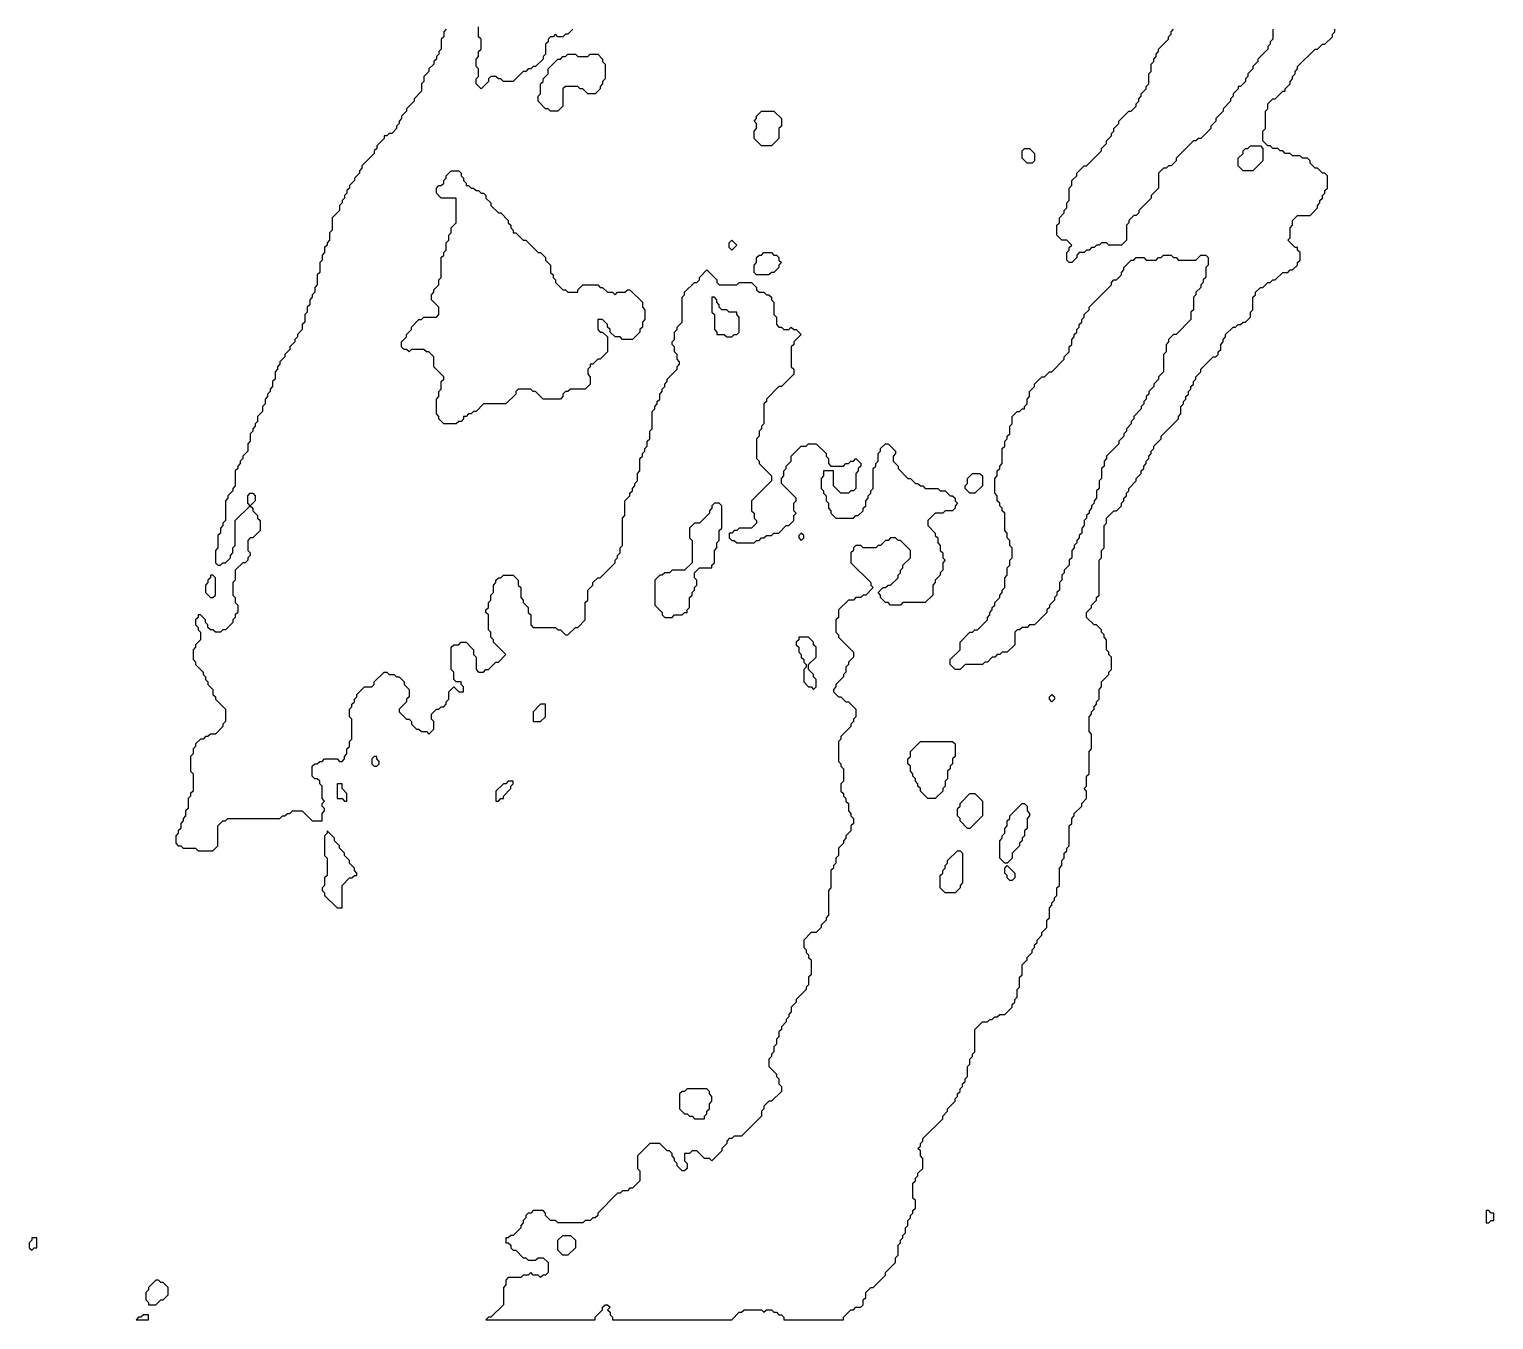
# Model space of a CAD drawing. Header units: millimetres. Extents: x 112 to 500, y 0 to 500.
# Drawn here: x 146 to 441, y 0.5 to 260.5 of the extents above; entities that cross this region are included whole.
import ezdxf

# ---------------------------------------------------------------- set-up
doc = ezdxf.new("R2010")
doc.units = ezdxf.units.MM

msp = doc.modelspace()

# ---------------------------------------------------------------- linework, layer by layer
for points in [[(230, 260.5), (229.5, 260), (229.5, 259), (229, 258.5), (229, 256.5), (228.5, 256), (228.5, 255.5), (228, 255), (228, 254.5), (227.5, 254), (227.5, 253.5), (226.5, 252.5), (226.5, 252), (225.5, 251), (225.5, 250), (225, 249.5), (225, 248), (223.5, 246.5), (223.5, 246), (222, 244.5), (222, 244), (221, 243), (221, 242.5), (220.5, 242), (220.5, 241.5), (220, 241), (220, 240.5), (219, 239.5), (218.5, 239.5), (218, 239), (217.5, 239), (217.5, 238.5), (216, 237), (216, 236.5), (215.5, 236), (215.5, 235.5), (213, 233), (213, 232.5), (212.5, 232), (212.5, 231.5), (211.5, 230.5), (211.5, 230), (210.5, 229), (210.5, 228.5), (210, 228), (210, 227.5), (209.5, 227), (209.5, 226.5), (209, 226), (209, 225.5), (208.5, 225), (208.5, 224), (207, 222.5), (207, 220), (206.5, 219.5), (206.5, 218), (206, 217.5), (206, 217), (205.5, 216.5), (205.5, 215.5), (205, 215), (205, 214), (204.5, 213.5), (204.5, 211.5), (204, 211), (204, 209), (203.5, 208.5), (203.5, 207.5), (203, 207), (203, 206.5), (202.5, 206), (202.5, 205), (202, 204.5), (202, 203.5), (201.5, 203), (201.5, 201.5), (201, 201), (201, 200), (200, 199), (200, 198.5), (199.5, 198), (199.5, 197.5), (198.5, 196.5), (198.5, 196), (197.5, 195), (197.5, 194.5), (196.5, 193.5), (196.5, 193), (196, 192.5), (196, 192), (195.5, 191.5), (195.5, 190), (195, 189.5), (195, 188.5), (194.5, 188), (194.5, 187.5), (194, 187), (194, 186.5), (193.5, 186), (193.5, 185), (193, 184.5), (193, 183.5), (192, 182.5), (192, 181.5), (191.5, 181), (191.5, 180.5), (191, 180), (191, 179.5), (190.5, 179), (190.5, 177.5), (190, 177), (190, 175.5), (189, 174.5), (189, 174), (188.5, 173.5), (188.5, 173), (188, 172.5), (188, 172), (187.5, 171.5), (187.5, 168.5), (187, 168), (187, 167.5), (186, 166.5), (186, 166), (185.5, 165.5), (185.5, 161.5), (185, 161), (185, 160.5), (184.5, 160), (184.5, 159), (184, 158.5), (184, 156), (183.5, 155.5), (183.5, 153), (184, 152.5), (184.5, 152.5), (185, 153), (185.5, 153), (186.5, 154), (186.5, 154.5), (187, 155), (187, 156), (187.5, 156.5), (187.5, 161.5), (190.5, 164.5), (191, 164), (191, 163.5), (192, 162.5), (192, 162), (192.5, 161.5), (192.5, 159.5), (191, 158), (190.5, 158), (190, 157.5), (190, 155.5), (190.5, 155), (190.5, 154.5), (190, 154), (190, 153.5), (189.5, 153), (189, 153), (187.5, 151.5), (187.5, 149.5), (187, 149), (187, 146.5), (187.5, 146), (187.5, 145), (188, 144.5), (188, 143), (187.5, 142.5), (187.5, 142), (187, 141.5), (187, 141), (185.5, 139.5), (185, 139.5), (184.5, 139), (183.5, 139), (183, 139.5), (182.5, 139.5), (182, 140), (182, 140.5), (181.5, 141), (181.5, 141.5), (180.5, 142.5), (180, 142.5), (180, 142), (179.5, 141.5), (179.5, 140.5), (180, 140), (180, 139.5), (180.5, 139), (180.5, 137.5), (179.5, 136.5), (179.5, 136), (179, 135.5), (179, 133.5), (179.5, 133), (179.5, 132.5), (181, 131), (181, 130.5), (181.5, 130), (181.5, 129.5), (182, 129), (182, 128.5), (183, 127.5), (183, 126.5), (183.5, 126), (183.5, 125.5), (185.5, 123.5), (185.5, 121), (185, 120.5), (185, 120), (183.5, 118.5), (182.5, 118.5), (182, 118), (181.5, 118), (181, 117.5), (180.5, 117.5), (179.5, 116.5), (179.5, 116), (179, 115.5), (179, 114.5), (178.5, 114), (178.5, 111), (179, 110.5), (179, 107), (178.5, 106.5), (178.5, 106), (178, 105.5), (178, 103.5), (177.5, 103), (177.5, 102), (177, 101.5), (177, 101), (176.5, 100.5), (176.5, 99.5), (176, 99), (176, 98.5), (175.5, 98), (175.5, 96.5), (176, 96), (176.5, 96), (177, 95.5), (179.5, 95.5), (180, 95), (183, 95), (184, 96), (184, 100), (185, 101), (185.5, 101), (186, 101.5), (196.5, 101.5), (197, 102), (197.5, 102), (198, 102.5), (198.5, 102.5), (199, 103), (201, 103), (203, 101), (205, 101), (205, 102.5), (205.5, 103), (205.5, 103.5), (205, 104), (205, 104.5), (205.5, 105), (205, 105.5), (205, 108), (204.5, 108.5), (204.5, 109), (204, 109.5), (203.5, 109.5), (203, 110), (203, 112), (203.5, 112.5), (204, 112.5), (204.5, 113), (205, 113), (205.5, 113.5), (208, 113.5), (208.5, 113), (209, 113), (209.5, 113.5), (209.5, 114), (210, 114.5), (210, 115.5), (210.5, 116), (210.5, 117), (211, 117.5), (211, 121.5), (210.5, 122), (210.5, 123.5), (211, 124), (211, 124.5), (211.5, 125), (211.5, 125.5), (212, 126), (212, 126.5), (213.5, 128), (215, 128), (215.5, 128.5), (215.5, 129), (217.5, 131), (218, 131), (218.5, 130.5), (219.5, 130.5), (220, 130), (220.5, 130), (221.5, 129), (221.5, 128.5), (222.5, 127.5), (222.5, 126), (222, 125.5), (222, 125), (220.5, 123.5), (220.5, 123), (222, 121.5), (222.5, 121.5), (223, 121), (223, 120.5), (224, 119.5), (224.5, 119.5), (225, 119), (226, 119), (226.5, 118.5), (227.5, 119.5), (227.5, 121), (227, 121.5), (227, 122.5), (228, 123.5), (228.5, 123.5), (229, 124), (229.5, 124), (230, 124.5), (230, 125), (230.5, 125.5), (230.5, 127), (231.5, 128), (232.5, 127), (233.5, 127), (233.5, 128), (233, 128.5), (233, 129), (232, 129), (231.5, 129.5), (231.5, 131), (231, 131.5), (231, 136), (231.5, 136.5), (232.5, 136.5), (233, 137), (234, 137), (235.5, 135.5), (235.5, 134.5), (236, 134), (236, 131.5), (236.5, 131), (237.5, 131), (238, 131.5), (238.5, 131.5), (240, 133), (240.5, 133), (242, 134.5), (239.5, 137), (239.5, 137.5), (239, 138), (239, 139), (238.5, 139.5), (238.5, 142.5), (238, 143), (238, 143.5), (238.5, 144), (238.5, 145), (239, 145.5), (239, 146.5), (239.5, 147), (239.5, 148.5), (240, 149), (240, 149.5), (240.5, 150), (241, 150), (241.5, 150.5), (243.5, 150.5), (244.5, 149.5), (244.5, 148.5), (245, 148), (245, 146), (245.5, 145.5), (245.5, 145), (246.5, 144), (246.5, 143), (247, 142.5), (247, 140.5), (247.5, 140), (252, 140), (252.5, 139.5), (253, 139.5), (254, 138.5), (254.5, 138.5), (256, 140), (256.5, 140), (258, 141.5), (258, 145), (258.5, 145.5), (258.5, 147.5), (259.5, 148.5), (259.5, 149), (260.5, 150), (261, 150), (264, 153), (264, 153.5), (264.5, 154), (264.5, 154.5), (265, 155), (265, 156), (265.5, 156.5), (265.5, 162), (266, 162.5), (266, 165.5), (267, 166.5), (267, 167), (267.5, 167.5), (267.5, 168), (268, 168.5), (268, 169), (268.5, 169.5), (268.5, 171), (269, 171.5), (269, 174), (269.5, 174.5), (269.5, 175), (270, 175.5), (270, 176), (270.5, 176.5), (270.5, 177.5), (271, 178), (271, 179.5), (271.5, 180), (271.5, 183.5), (272, 184), (272, 184.5), (272.5, 185), (272.5, 185.5), (273, 186), (273, 187), (273.5, 187.5), (273.5, 188), (274, 188.5), (274, 189), (274.5, 189.5), (274.5, 190), (276.5, 192), (276.5, 192.5), (277, 193), (277, 193.5), (276.5, 194), (276.5, 195), (276, 195.5), (276, 196.5), (275.5, 197), (275.5, 197.5), (276, 198), (276, 199.5), (276.5, 200), (276.5, 200.5), (277.5, 201.5), (277.5, 206.5), (278, 207), (278, 207.5), (280, 209.5), (280.5, 209.5), (281, 210), (281, 210.5), (282.5, 212), (284.5, 210), (284.5, 209.5), (285, 209), (288.5, 209), (289, 209.5), (291.5, 209.5), (292.5, 208.5), (292.5, 208), (293, 207.5), (294, 207.5), (294.5, 207), (295, 207), (295.5, 206.5), (295.5, 206), (296, 205.5), (296, 203), (296.5, 202.5), (296.5, 201), (297, 200.5), (297.5, 200.5), (298, 200), (299, 200), (299.5, 200.5), (300, 200), (300.5, 200), (301.5, 199), (300, 197.5), (300, 197), (299.5, 196.5), (299.5, 192.5), (300, 192), (300, 191), (297.5, 188.5), (297, 188.5), (294.5, 186), (294.5, 185.5), (294, 185), (294, 181), (293.5, 180.5), (293.5, 180), (293, 179.5), (293, 178.5), (292.5, 178), (292.5, 174), (293, 173.5), (293, 173), (295.5, 170.5), (295.5, 169.5), (291.5, 165.5), (291.5, 163.5), (292, 163), (292, 162), (292.5, 161.5), (292.5, 161), (291.5, 160), (289, 160), (288.5, 159.5), (288, 159.5), (287.5, 159), (287, 159), (287, 158), (287.5, 157.5), (288, 157.5), (288.5, 157), (292, 157), (292.5, 157.5), (293, 157.5), (293.5, 158), (294, 158), (294.5, 158.5), (295.5, 158.5), (296, 159), (297, 159), (298.5, 160.5), (299, 160.5), (300, 161.5), (300, 162.5), (300.5, 163), (300, 163.5), (300, 165), (300.5, 165.5), (300.5, 166), (297.5, 169), (297.5, 170), (298, 170.5), (298, 171.5), (298.5, 172), (298.5, 172.5), (299.5, 173.5), (299.5, 174.5), (301.5, 176.5), (302.5, 176.5), (303, 177), (304.5, 177), (306.5, 175), (306.5, 174.5), (307, 174), (307, 173), (307.5, 172.5), (310, 172.5), (310.5, 173), (311, 173), (311.5, 173.5), (312, 173.5), (312.5, 174), (313.5, 173), (313.5, 172.5), (313, 172), (313, 171.5), (312.5, 171), (312.5, 168), (312, 167.5), (311.5, 167.5), (311, 167), (309.5, 167), (308, 168.5), (308, 171.5), (306, 171.5), (306, 170.5), (305.5, 170), (305.5, 168), (306, 167.5), (306, 167), (306.5, 166.5), (306.5, 165.5), (307, 165), (307, 164), (307.5, 163.5), (307.5, 163), (308.5, 162), (312, 162), (312.5, 162.5), (313, 162.5), (314, 163.5), (314, 164), (314.5, 164.5), (314.5, 165.5), (315, 166), (315, 166.5), (315.5, 167), (315.5, 167.5), (316, 168), (316, 172), (316.5, 172.5), (316.5, 173), (317, 173.5), (317, 175), (317.5, 175.5), (317.5, 176), (318.5, 177), (319, 177), (320.5, 175.5), (320.5, 175), (320, 174.5), (320, 173.5), (321, 172.5), (321, 172), (323, 170), (323.5, 170), (324.5, 169), (325, 169), (325.5, 168.5), (326, 168.5), (326.5, 168), (329, 168), (329.5, 167.5), (330.5, 167.5), (331.5, 166.5), (332, 166.5), (332.5, 166), (332.5, 165.5), (333, 165), (332.5, 164.5), (332.5, 164), (332, 163.5), (330.5, 163.5), (330, 163), (328.5, 163), (327, 161.5), (327, 160.5), (328.5, 159), (328.5, 158.5), (329, 158), (329, 157), (329.5, 156.5), (329.5, 155.5), (330, 155), (330, 154), (330.5, 153.5), (330, 153), (330, 151.5), (329.5, 151), (329.5, 150.5), (328.5, 149.5), (328.5, 149), (328, 148.5), (328, 146.5), (326.5, 145), (322, 145), (321.5, 144.5), (319.5, 144.5), (319, 145), (318.5, 145), (317.5, 146), (317.5, 146.5), (317, 147), (318, 148), (318.5, 148), (319, 148.5), (319.5, 148.5), (321, 150), (321, 150.5), (321.5, 151), (321.5, 151.5), (322, 152), (322, 152.5), (323.5, 154), (323.5, 155.5), (321.5, 157.5), (321, 157.5), (320.5, 158), (319.5, 158), (319, 157.5), (318.5, 157.5), (317.5, 156.5), (317, 156.5), (316.5, 156), (314, 156), (313.5, 156.5), (312.5, 156.5), (312, 156), (312, 155.5), (311.5, 155), (311.5, 153), (315.5, 149), (315.5, 148.5), (316, 148), (314.5, 146.5), (314, 146.5), (313.5, 146), (312.5, 146), (312, 145.5), (311, 145.5), (309, 143.5), (309, 142), (308.5, 141.5), (308.5, 139), (309, 138.5), (309, 138), (312, 135), (312, 134), (311, 133), (311, 132.5), (310.5, 132), (310.5, 131), (310, 130.5), (310, 130), (308.5, 128.5), (308.5, 128), (308, 127.5), (308, 127), (309, 126), (309.5, 126), (310.5, 125), (311, 125), (312.5, 123.5), (312.5, 122), (312, 121.5), (312, 121), (311.5, 120.5), (311.5, 120), (309.5, 118), (309.5, 117.5), (309, 117), (309, 113), (309.5, 112.5), (309.5, 112), (310, 111.5), (310, 109), (309.5, 108.5), (309.5, 107), (310, 106.5), (310, 106), (310.5, 105.5), (310.5, 105), (311, 104.5), (311, 103), (311.5, 102.5), (311.5, 102), (312, 101.5), (312, 100.5), (311.5, 100), (311.5, 99), (310.5, 98), (310.5, 97.5), (310, 97), (310, 96.5), (309, 95.5), (309, 94), (308.5, 93.5), (308.5, 92.5), (308, 92), (308, 91.5), (307.5, 91), (307.5, 87.5), (307, 87), (307, 82), (306.5, 81.5), (306.5, 81), (305.5, 80), (305.5, 79.5), (304.5, 78.5), (303.5, 78.5), (302, 77), (302, 75.5), (302.5, 75), (302.5, 74.5), (303, 74), (303, 73.5), (303.5, 73), (303.5, 70), (303, 69.5), (303, 68), (302.5, 67.5), (302.5, 67), (300.5, 65), (300.5, 64.5), (299.5, 63.5), (299.5, 62.5), (299, 62), (299, 61.5), (298.5, 61), (298.5, 60.5), (297.5, 59.5), (297.5, 59), (297, 58.5), (297, 57.5), (296.5, 57), (296.5, 56), (296, 55.5), (296, 54.5), (295.5, 54), (295.5, 53.5), (295, 53), (295, 51.5), (296.5, 50), (296.5, 49.5), (297, 49), (297, 48), (297.5, 47.5), (297.5, 46.5), (295.5, 44.5), (295, 44.5), (294, 43.5), (294, 43), (293.5, 42.5), (293.5, 41.5), (289.5, 37.5), (288, 37.5), (287.5, 37), (287, 37), (286.5, 36.5), (286.5, 36), (285.5, 35), (285.5, 34.5), (283.5, 32.5), (283, 33), (282, 33), (280.5, 34.5), (279.5, 34.5), (279, 34), (278, 34), (278, 32.5), (278.5, 32), (278.5, 31), (278, 30.5), (277.5, 30.5), (276.5, 31.5), (276.5, 32), (276, 32.5), (276, 33), (275.5, 33.5), (275.5, 34), (275, 34.5), (274.5, 34.5), (273, 36), (271, 36), (268.5, 33.5), (268.5, 31), (269, 30.5), (269, 28.5), (267.5, 27), (267, 27), (266.5, 26.5), (265.5, 26.5), (265, 26), (264.5, 26), (260.5, 22), (260.5, 21.5), (260, 21), (259.5, 21), (259, 20.5), (258, 20.5), (257.5, 20), (252.5, 20), (252, 20.5), (251, 20.5), (250, 21.5), (250, 22), (249.5, 22.5), (247.5, 22.5), (247, 22), (246.5, 22), (246, 21.5), (246, 21), (245.5, 20.5), (245.5, 20), (245, 19.5), (245, 19), (243.5, 17.5), (243, 17.5), (242.5, 17), (242, 17), (242, 16), (242.5, 16), (243, 15.5), (243, 15), (243.5, 14.5), (244, 14.5), (245.5, 13), (246, 13), (246.5, 12.5), (248, 12.5), (248.5, 13), (249.5, 13), (250.5, 12), (250.5, 10), (250, 9.5), (249.5, 9.5), (249, 9), (248.5, 9.5), (247.5, 9.5), (247, 10), (246.5, 9.5), (245.5, 9.5), (245, 9), (242.5, 9), (242, 8.5), (242, 7.5), (241.5, 7), (241.5, 3.5), (239, 1), (238.5, 1), (238, 0.5), (260, 0.5), (260, 1), (261.5, 2.5), (261.5, 3), (262, 3.5), (262.5, 3.5), (263, 3), (262.5, 2.5), (263, 2), (263, 1.5), (263.5, 1), (263.5, 0.5), (287.5, 0.5), (289, 2), (289.5, 2), (290, 2.5), (293.5, 2.5), (294, 2), (294.5, 2.5), (295.5, 2.5), (296, 2), (296.5, 2), (297, 1.5), (297.5, 1.5), (298, 1), (298, 0.5), (310, 0.5), (310, 1), (311.5, 2.5), (312, 2.5), (312.5, 3), (313.5, 3), (314, 3.5), (314, 4.5), (314.5, 5), (314.5, 6), (315.5, 7), (316, 7), (318.5, 9.5), (318.5, 10), (320.5, 12), (320.5, 13), (321, 13.5), (321, 15.5), (321.5, 16), (321.5, 16.5), (322, 17), (322, 17.5), (322.5, 18), (322.5, 19), (323, 19.5), (323, 20.5), (323.5, 21), (323.5, 21.5), (324, 22), (324, 22.5), (324.5, 23), (324.5, 24.5), (324, 25), (324, 28), (324.5, 28.5), (324.5, 29), (325, 29.5), (325, 30), (326, 31), (326, 33), (325.5, 33.5), (325.5, 34.5), (325, 35), (325.5, 35.5), (325.5, 36), (326, 36.5), (326, 37), (330, 41), (330, 41.5), (331, 42.5), (331, 43), (332.5, 44.5), (332.5, 45), (333, 45.5), (333, 46), (333.5, 46.5), (333.5, 47), (334, 47.5), (334, 48), (334.5, 48.5), (334.5, 49), (335, 49.5), (335, 51.5), (335.5, 52), (335.5, 53), (336, 53.5), (336, 54), (336.5, 54.5), (336.5, 59), (338, 60.5), (339, 60.5), (339.5, 61), (340, 61), (340.5, 61.5), (341, 61.5), (341.5, 62), (342.5, 62), (344, 63.5), (344, 64), (344.5, 64.5), (344.5, 65), (345, 65.5), (345, 67), (345.5, 67.5), (345.5, 69.5), (346, 70), (346, 72), (347, 73), (347, 73.5), (348, 74.5), (348, 75), (348.5, 75.5), (348.5, 76), (349, 76.5), (349, 77), (350, 78), (350, 78.5), (351, 79.5), (351, 81), (351.5, 81.5), (351.5, 83.5), (352, 84), (352, 84.5), (352.5, 85), (352.5, 85.5), (353, 86), (353, 87.5), (353.5, 88), (353.5, 91.5), (354, 92), (354, 93), (354.5, 93.5), (354.5, 94.5), (355, 95), (355, 95.5), (355.5, 96), (355.5, 100), (356, 100.5), (356, 101.5), (356.5, 102), (356.5, 102.5), (358, 104), (358, 104.5), (359, 105.5), (359, 107), (358.5, 107.5), (359, 108), (359, 110), (359.5, 110.5), (359.5, 115), (360, 115.5), (360, 118.5), (359.5, 119), (359.5, 122), (360, 122.5), (360, 123), (360.5, 123.5), (360.5, 124), (361, 124.5), (361, 125), (361.5, 125.5), (361.5, 127.5), (362, 128), (362, 129), (363.5, 130.5), (363.5, 131), (364, 131.5), (364, 134), (363.5, 134.5), (363.5, 135), (363, 135.5), (363, 137.5), (362.5, 138), (362.5, 138.5), (362, 139), (362, 139.5), (361, 140.5), (360.5, 140.5), (359, 142), (359, 143), (360, 144), (360, 144.5), (361, 145.5), (361, 146), (361.5, 146.5), (361.5, 153.5), (362, 154), (362, 155.5), (362.5, 156), (362.5, 160.5), (363, 161), (363, 162), (364.5, 163.5), (365, 163.5), (366, 164.5), (366, 165), (366.5, 165.5), (366.5, 166), (367, 166.5), (367, 167), (367.5, 167.5), (367.5, 168), (369, 169.5), (369, 170), (370, 171), (370, 171.5), (370.5, 172), (370.5, 172.5), (371, 173), (371, 173.5), (371.5, 174), (371.5, 174.5), (372, 175), (372, 175.5), (372.5, 176), (372.5, 176.5), (374, 178), (374, 178.5), (377.5, 182), (377.5, 182.5), (378, 183), (378, 184.5), (378.5, 185), (378.5, 185.5), (379, 186), (379, 186.5), (379.5, 187), (379.5, 187.5), (380, 188), (380, 188.5), (380.5, 189), (380.5, 189.5), (381, 190), (381, 190.5), (382, 191.5), (382, 192), (384.5, 194.5), (385, 194.5), (385.5, 195), (385.5, 195.5), (386, 196), (386, 197), (386.5, 197.5), (386.5, 198), (387, 198.5), (387, 199), (388.5, 200.5), (389, 200.5), (389.5, 201), (390, 201), (390.5, 201.5), (391, 201.5), (392, 202.5), (392, 203.5), (392.5, 204), (392.5, 206.5), (393, 207), (393, 207.5), (394, 208.5), (394.5, 208.5), (395.5, 209.5), (396, 209.5), (396.5, 210), (397, 210), (398.5, 211.5), (399.5, 211.5), (400, 212), (400.5, 212), (401.5, 213), (401.5, 213.5), (402, 214), (402, 215.5), (401.5, 216), (401.5, 216.5), (401, 216.5), (399.5, 218), (400, 218.5), (400, 220.5), (400.5, 221), (400.5, 222), (401.5, 223), (404, 223), (405.5, 224.5), (405.5, 225), (406, 225.5), (406, 226), (406.5, 226.5), (406.5, 227), (407, 227.5), (407, 228), (407.5, 228.5), (407.5, 231), (407, 231.5), (406.5, 231.5), (405.5, 232.5), (405, 232.5), (404, 233.5), (404, 234), (403.5, 234.5), (402.5, 234.5), (402, 235), (400.5, 235), (400, 235.5), (399, 235.5), (398.5, 236), (398, 236), (397.5, 236.5), (396.5, 236.5), (396, 237), (395.5, 237), (394.5, 238), (394.5, 240), (395, 240.5), (395, 244), (395.5, 244.5), (395.5, 245.5), (396.5, 246.5), (397, 246.5), (398.5, 248), (399, 248), (399, 248.5), (400, 249.5), (400, 250), (400.5, 250.5), (400.5, 251), (401, 251.5), (401, 252), (401.5, 252.5), (401.5, 253), (405, 256.5), (405.5, 256.5), (406.5, 257.5), (407, 257.5), (408.5, 259), (408.5, 259.5), (409, 260), (409, 260.5)], [(255.5, 260.5), (254.5, 259.5), (254, 259.5), (253.5, 259), (252.5, 259), (252, 259.5), (251.5, 259), (251, 259), (250.5, 258.5), (250.5, 258), (250, 257.5), (250, 255.5), (249.5, 255), (249.5, 254.5), (248, 253), (247.5, 253), (247, 252.5), (246.5, 252.5), (246, 252), (245.5, 252), (243.5, 250), (241.5, 250), (241, 250.5), (240.5, 250.5), (240, 251), (239, 251), (238.5, 250.5), (238.5, 250), (237, 248.5), (236, 249.5), (236, 250.5), (236.5, 251), (236.5, 252.5), (236, 253), (236, 254.5), (236.5, 255), (236.5, 256), (237, 256.5), (237, 258.5), (236.5, 259), (236.5, 261)], [(396.5, 260.5), (396.5, 258.5), (396, 258), (396, 257.5), (395.5, 257), (395.5, 256.5), (393.5, 254.5), (393.5, 254), (392.5, 253), (392.5, 252.5), (391.5, 251.5), (391.5, 251), (391, 250.5), (391, 250), (390, 249), (389.5, 249), (389.5, 248.5), (388.5, 247.5), (388.5, 247), (388, 246.5), (388, 246), (386.5, 244.5), (386.5, 244), (385, 242.5), (385, 242), (384, 241), (384, 240.5), (382, 238.5), (381.5, 238.5), (381, 238), (380.5, 238), (377, 234.5), (377, 234), (376, 233), (375.5, 233), (375, 232.5), (374.5, 232.5), (373.5, 231.5), (373.5, 228.5), (372, 227), (372, 226.5), (369.5, 224), (369.5, 223.5), (369, 223), (368.5, 223), (367.5, 222), (367.5, 221.5), (367, 221), (367, 218), (366, 217), (363.5, 217), (363, 217.5), (362, 217.5), (361.5, 217), (361, 217), (360.5, 216.5), (360, 216.5), (359.5, 216), (359, 216), (358.5, 215.5), (357.5, 215.5), (357, 215), (357, 214.5), (356, 213.5), (355.5, 213.5), (355, 214), (355, 215.5), (355.5, 216), (355.5, 216.5), (356, 217), (355, 218), (354, 218), (353, 219), (353, 221), (353.5, 221.5), (353.5, 222.5), (354.5, 223.5), (354.5, 224), (355, 224.5), (355, 225.5), (355.5, 226), (355.5, 228.5), (356, 229), (356, 230), (357, 231), (357, 231.5), (358.5, 233), (359, 233), (362, 236), (362, 236.5), (363, 237.5), (363, 238), (364, 239), (364, 239.5), (364.5, 240), (364.5, 240.5), (365.5, 241.5), (365.5, 242), (367.5, 244), (368, 244), (369, 245), (369, 245.5), (369.5, 246), (369.5, 246.5), (370, 247), (370, 247.5), (371, 248.5), (371, 249), (371.5, 249.5), (371.5, 251.5), (372, 252), (372, 253.5), (372.5, 254), (372.5, 254.5), (373, 255), (373, 255.5), (373.5, 256), (373.5, 256.5), (375.5, 258.5), (375.5, 259), (376, 259.5), (376, 260), (376.5, 260.5)]]:
    msp.add_lwpolyline(points)
for points in [[(254, 255), (254.5, 255.5), (256, 255.5), (256.5, 255), (258.5, 255), (259, 255.5), (260.5, 255.5), (261.5, 254.5), (261.5, 254), (262, 253.5), (262, 250.5), (261.5, 250), (261.5, 249.5), (261, 249), (261, 248.5), (260, 247.5), (258.5, 247.5), (257.5, 248.5), (257, 248.5), (256.5, 249), (254, 249), (253.5, 248.5), (253.5, 245), (252.5, 244), (251, 244), (250.5, 244.5), (250, 244.5), (248.5, 246), (248.5, 247), (249, 247.5), (249, 249.5), (249.5, 250), (249.5, 250.5), (250.5, 251.5), (250.5, 252.5), (252.5, 254.5), (253, 254.5), (253.5, 255)], [(293.5, 244), (296, 244), (297.5, 242.5), (297.5, 241), (297, 240.5), (297, 238.5), (295.5, 237), (293.5, 237), (292, 238.5), (292, 240), (292.5, 240.5), (292.5, 241.5), (292, 242), (292.5, 242.5), (292.5, 243)], [(346, 236), (346.5, 236.5), (347.5, 236.5), (348.5, 235.5), (348.5, 234), (348, 233.5), (347, 233.5), (346, 234.5)], [(391.5, 236.5), (392, 237), (394, 237), (394.5, 236.5), (394.5, 234), (392.5, 232), (390.5, 232), (389.5, 233), (389.5, 234.5), (390.5, 235.5), (390.5, 236), (391, 236.5)], [(231, 232), (232.5, 232), (233, 231.5), (233, 231), (233.5, 230.5), (233.5, 230), (234, 229.5), (234, 229), (234.5, 229), (235, 228.5), (235.5, 228.5), (236, 228), (236.5, 228), (237, 227.5), (237.5, 227.5), (238, 227), (238, 226.5), (239, 225.5), (239, 225), (240.5, 223.5), (241, 223.5), (242.5, 222), (242.5, 221.5), (243, 221), (243, 220.5), (243.5, 220), (243.5, 219.5), (244, 219.5), (245.5, 218), (246, 218), (248.5, 215.5), (249, 215.5), (250, 214.5), (250, 214), (251, 213), (251, 211.5), (251.5, 211), (251.5, 210.5), (252, 210), (252, 209.5), (253.5, 208), (254, 208), (254.5, 207.5), (256.5, 207.5), (256.5, 208), (257.5, 209), (260.5, 209), (261, 208.5), (261.5, 208.5), (262.5, 207.5), (263.5, 207.5), (264, 207), (264.5, 207.5), (266, 207.5), (266.5, 208), (267, 208), (269.5, 205.5), (269.5, 204.5), (270, 204), (270, 202), (269.5, 201.5), (269.5, 200.5), (269, 200), (269, 199.5), (267.5, 198), (265.5, 198), (265, 198.5), (264, 198.5), (263, 199.5), (263, 200), (262.5, 200.5), (262.5, 201), (261.5, 202), (260.5, 202), (260.5, 200), (261, 199.5), (261.5, 199.5), (262.5, 198.5), (262.5, 195.5), (261, 194), (260.5, 194), (259.5, 193), (259, 193), (259, 192.5), (258.5, 192), (258.5, 191), (259, 190.5), (259, 189), (258, 188), (255, 188), (254.5, 187.5), (254, 187.5), (253.5, 187), (253.5, 186.5), (253, 186), (249.5, 186), (248, 187.5), (247.5, 187.5), (247, 188), (244.5, 188), (244, 187.5), (244, 187), (242, 185), (237.5, 185), (236, 183.5), (235.5, 183.5), (235, 183), (234.5, 183), (234, 182.5), (233.5, 182.5), (233.5, 182), (233, 181.5), (232.5, 181.5), (232, 181), (229.5, 181), (228.5, 182), (228.5, 182.5), (228, 183), (228, 186), (228.5, 186.5), (228.5, 187.5), (229, 188), (229, 189.5), (229.5, 190), (229.5, 190.5), (227.5, 192.5), (227.5, 194.5), (226.5, 195.5), (226, 195.5), (225.5, 196), (223, 196), (222.5, 195.5), (222, 196), (221.5, 196), (221, 196.5), (221, 197.5), (222, 198.5), (222, 199), (223, 200), (223, 200.5), (224.5, 202), (225, 202), (225.5, 202.5), (228, 202.5), (228.5, 203), (228.5, 204.5), (227, 206), (227, 207), (227.5, 207.5), (227.5, 208), (228.5, 209), (228.5, 210), (229, 210.5), (229, 214.5), (229.5, 215), (229.5, 215.5), (230, 216), (230, 217.5), (230.5, 218), (230.5, 219), (231, 219.5), (231, 220.5), (232, 221.5), (232, 226.5), (229, 226.5), (228, 227.5), (228, 228.5), (228.5, 229), (229, 229), (229.5, 229.5), (229.5, 230), (230, 230.5), (230, 231)], [(287, 217.5), (287.5, 218), (288.5, 217), (287.5, 216), (287, 216.5)], [(293.5, 215), (294, 215.5), (295.5, 215.5), (296, 215), (296.5, 215), (297, 214.5), (297, 214), (297.5, 213.5), (297, 213), (297, 212.5), (296, 211.5), (295.5, 211.5), (295, 211), (292.5, 211), (292, 211.5), (292, 213), (292.5, 213.5), (292.5, 214.5), (293, 215)], [(374, 214.5), (374.5, 215), (376, 215), (376.5, 214.5), (377, 214.5), (377.5, 214), (381, 214), (382, 215), (383, 215), (383.5, 214.5), (383.5, 213), (383, 212.5), (383, 210.5), (382.5, 210), (382.5, 209.5), (382, 209), (382, 208.5), (381, 207.5), (381, 207), (380.5, 206.5), (380.5, 204), (380, 203.5), (380, 202), (377, 199), (376.5, 199), (375.5, 198), (375.5, 197.5), (375, 197), (375, 195.5), (374.5, 195), (374.5, 191.5), (373.5, 190.5), (373.5, 190), (372.5, 189), (372.5, 188.5), (371.5, 187.5), (371.5, 187), (371, 186.5), (371, 186), (370.5, 185.5), (370.5, 185), (370, 184.5), (370, 184), (368.5, 182.5), (368.5, 182), (368, 181.5), (368, 181), (367, 180), (367, 179.5), (366.5, 179), (366.5, 178.5), (365.5, 177.5), (365.5, 177), (363, 174.5), (363, 174), (362.5, 173.5), (362.5, 172.5), (362, 172), (362, 170), (361.5, 169.5), (361.5, 168), (361, 167.5), (361, 166), (360.5, 165.5), (360.5, 165), (360, 164.5), (360, 164), (359.5, 163.5), (359.5, 163), (359, 162.5), (359, 162), (358.5, 161.5), (358.5, 160.5), (358, 160), (358, 159), (357.5, 158.5), (357.5, 158), (357, 157.5), (357, 157), (356.5, 156.5), (356.5, 156), (356, 155.5), (356, 154), (355.5, 153.5), (355.5, 152.5), (354.5, 151.5), (354.5, 151), (354, 150.5), (354, 149.5), (353.5, 149), (353.5, 147.5), (353, 147), (353, 146.5), (352.5, 146), (352.5, 145.5), (351.5, 144.5), (351.5, 144), (351, 143.5), (351, 143), (348.5, 140.5), (347.5, 140.5), (347, 140), (346, 140), (345.5, 139.5), (345, 139.5), (344.5, 139), (344.5, 136.5), (343, 135), (342, 135), (341.5, 134.5), (341, 134.5), (340.5, 134), (340, 134), (339, 133), (338.5, 133), (338, 132.5), (334.5, 132.5), (333.5, 131.5), (332.5, 131.5), (331.5, 132.5), (331.5, 133.5), (333.5, 135.5), (333.5, 137), (335.5, 139), (336, 139), (336.5, 139.5), (337, 139.5), (339, 141.5), (339, 142), (339.5, 142.5), (339.5, 143), (340, 143.5), (340, 144), (340.5, 144.5), (340.5, 145), (341.5, 146), (341.5, 146.5), (342, 147), (342, 147.5), (342.5, 148), (342.5, 150), (343, 150.5), (343, 152), (343.5, 152.5), (343.5, 153.5), (344, 154), (344, 156), (343.5, 156.5), (343.5, 157.5), (343, 158), (343, 159), (342.5, 159.5), (342.5, 163), (342, 163.5), (342, 164), (341.5, 164.5), (341.5, 165), (341, 165.5), (341, 166.5), (340.5, 167), (340.5, 170), (341, 170.5), (341, 171.5), (341.5, 172), (341.5, 172.5), (342, 173), (342, 176), (342.5, 176.5), (342.5, 177.5), (343, 178), (343, 178.5), (343.5, 179), (343.5, 180.5), (344, 181), (344, 182.5), (345, 183.5), (345.5, 183.5), (346, 184), (346.5, 184), (346.5, 184.5), (347, 185), (347, 186), (347.5, 186.5), (347.5, 187.5), (348.5, 188.5), (348.5, 189), (350, 190.5), (350.5, 190.5), (351.5, 191.5), (352, 191.5), (354.5, 194), (354.5, 194.5), (355.5, 195.5), (355.5, 196.5), (356, 197), (356, 198), (356.5, 198.5), (356.5, 199), (357, 199.5), (357, 200), (357.5, 200.5), (357.5, 201), (358, 201.5), (358, 202), (358.5, 202.5), (358.5, 203), (359.5, 204), (359.5, 204.5), (364, 209), (364, 209.5), (364.5, 210), (365, 210), (366, 211), (366, 211.5), (366.5, 212), (366.5, 212.5), (368, 214), (368.5, 214), (369, 214.5), (370.5, 214.5), (371, 214), (373, 214), (373.5, 214.5)], [(283.5, 206.5), (283.5, 203.5), (284, 203), (284, 200), (284.5, 199.5), (284.5, 199), (286, 199), (286.5, 198.5), (287.5, 198.5), (288, 199), (288.5, 199), (289, 199.5), (289, 202.5), (288.5, 203), (288.5, 203.5), (287, 203.5), (286.5, 204), (285.5, 204), (285, 204.5), (285, 205), (284.5, 205.5), (284.5, 206), (284, 206.5)], [(336, 171), (337.5, 171), (338, 170.5), (338, 168.5), (336.5, 167), (335.5, 167), (334.5, 168), (334.5, 168.5), (335, 169), (335, 170)], [(190, 166.5), (190.5, 167), (191, 167), (191.5, 166.5), (191.5, 165.5), (190.5, 164.5), (190, 165)], [(284, 165), (283.5, 164.5), (283.5, 164), (283, 163.5), (283, 163), (281, 161), (280, 161), (279, 160), (279, 158), (279.5, 157.5), (279.5, 153), (278, 151.5), (275.5, 151.5), (275, 151), (274, 151), (273.5, 150.5), (273, 150.5), (272, 149.5), (272, 144.5), (273.5, 143), (273.5, 142.5), (274, 142), (275.5, 142), (276, 142.5), (277.5, 142.5), (278, 143), (278.5, 143), (278.5, 143.5), (279, 144), (279, 146), (279.5, 146.5), (279.5, 147), (280, 147.5), (280, 148), (280.5, 148.5), (280.5, 149.5), (280, 150), (280, 151), (281, 152), (283.5, 152), (283.5, 152.5), (284, 153), (284, 155.5), (284.5, 156), (284.5, 157), (285, 157.5), (285, 159.5), (285.5, 160), (285.5, 164.5), (285, 165)], [(301.5, 159), (301, 158.5), (301, 158), (301.5, 157.5), (302, 158), (302, 158.5)], [(182.5, 150.5), (182.5, 150), (182, 149.5), (182, 149), (181.5, 148.5), (181.5, 147), (182.5, 146), (183, 146), (183.5, 146.5), (183.5, 150), (183, 150.5)], [(301, 138), (301, 137.5), (300.5, 137), (300.5, 136.5), (301, 136), (301, 135), (301.5, 134.5), (301.5, 134), (302, 133.5), (302, 133), (302.5, 132.5), (302.5, 132), (302, 131.5), (302, 129), (303, 128), (303.5, 128), (304, 127.5), (304.5, 128), (304.5, 129.5), (304, 130), (304, 130.5), (303, 131.5), (303, 132.5), (304.5, 134), (304.5, 136), (304, 136.5), (304, 137), (303, 138)], [(249, 124.5), (247.5, 123), (247.5, 121), (249, 121), (250, 122), (250, 124.5)], [(351.5, 126), (352, 126.5), (352.5, 126), (352.5, 125.5), (352, 125), (351.5, 125.5)], [(325.5, 117), (332, 117), (332.5, 116.5), (332.5, 114), (332, 113.5), (332, 112.5), (331.5, 112), (331.5, 111.5), (331, 111), (331, 109.5), (330.5, 109), (330.5, 108), (330, 107.5), (330, 107), (328.5, 105.5), (327, 105.5), (325.5, 107), (325.5, 107.5), (325, 108), (325, 108.5), (324.5, 109), (324.5, 109.5), (324, 110), (324, 110.5), (323.5, 111), (323.5, 112), (323, 112.5), (323, 113.5), (323.5, 114), (323.5, 115)], [(215.5, 114), (215, 113.5), (215, 112.5), (215.5, 112), (216, 112), (216.5, 112.5), (216.5, 113), (216, 113.5), (216, 114)], [(208, 108.5), (208, 105.5), (209, 105.5), (209.5, 105), (210, 105), (210, 106.5), (209, 107.5), (209, 108.5)], [(242.5, 109), (242, 108.5), (241.5, 108.5), (240, 107), (240, 105), (240.5, 105), (241, 105.5), (241.5, 105.5), (241.5, 106), (243, 107.5), (243, 108), (243.5, 108.5), (243.5, 109)], [(335.5, 106.5), (336.5, 106.5), (338, 105), (338, 102), (335.5, 99.5), (335, 99.5), (333.5, 101), (333.5, 101.5), (333, 102), (333, 103.5), (333.5, 104), (333.5, 104.5)], [(346, 104.5), (346.5, 104.5), (347, 104), (347, 103), (347.5, 102.5), (347.5, 102), (347, 101.5), (347, 99.5), (346.5, 99), (346.5, 98), (346, 97.5), (346, 97), (345.5, 96.5), (345.5, 96), (344, 94.5), (344, 93.5), (343, 92.5), (342.5, 92.5), (341.5, 93.5), (341.5, 97), (342, 97.5), (342, 98), (342.5, 98.5), (342.5, 99.5), (343, 100), (343, 101), (343.5, 101.5), (343.5, 102)], [(206, 99), (206, 98.5), (205.5, 98), (205.5, 94), (206, 93.5), (206, 90), (205.5, 89.5), (205.5, 88), (205, 87.5), (205, 87), (205.5, 86.5), (205.5, 86), (208, 83.5), (209, 83.5), (209, 88), (210.5, 89.5), (211, 89.5), (211.5, 90), (212, 90), (212, 90.5), (211.5, 91), (211.5, 91.5), (210.5, 92.5), (210.5, 93), (209.5, 94), (209.5, 94.5), (208.5, 95.5), (208.5, 96), (207.5, 97), (207.5, 97.5)], [(333, 95), (333.5, 95), (334, 94.5), (334, 88.5), (333.5, 88), (333.5, 87.5), (332.5, 86.5), (330.5, 86.5), (329.5, 87.5), (329.5, 90), (330, 90.5), (330, 91), (330.5, 91.5), (330.5, 92), (331, 92.5), (331, 93)], [(342.5, 91.5), (343, 92), (344.5, 90.5), (344.5, 89.5), (344, 89), (343.5, 89), (343, 89.5), (343, 90), (342.5, 90.5)], [(278.5, 47), (278, 46.5), (277.5, 46.5), (277, 46), (277, 43), (278, 42), (278.5, 42), (279, 41.5), (279.5, 41.5), (280, 41), (282, 41), (282, 41.5), (282.5, 42), (282.5, 42.5), (283, 43), (283, 44), (283.5, 44.5), (283.5, 45.5), (283, 46), (283, 46.5), (282.5, 47)], [(439.5, 22.5), (439.5, 20), (440, 20), (440.5, 20.5), (441, 20.5), (441, 22), (440.5, 22), (440, 22.5)], [(146.5, 17), (146.5, 16.5), (146, 16), (146, 15), (146.5, 14.5), (147, 15), (147.5, 15), (147.5, 17)], [(253.5, 17.5), (255, 17.5), (256, 16.5), (256, 15), (254.5, 13.5), (253.5, 13.5), (252.5, 14.5), (252.5, 16.5)], [(171.5, 8.5), (170, 7), (170, 6.5), (169.5, 6), (169.5, 4.5), (170, 4), (170, 3.5), (171.5, 3.5), (172.5, 4.5), (173, 4.5), (174, 5.5), (174, 7), (173, 8), (172.5, 8), (172, 8.5)], [(169, 1.5), (168.5, 1), (168, 1), (167.5, 0.5), (170, 0.5), (170, 1.5)]]:
    msp.add_lwpolyline(points, close=True)

doc.saveas('drawing.dxf')
